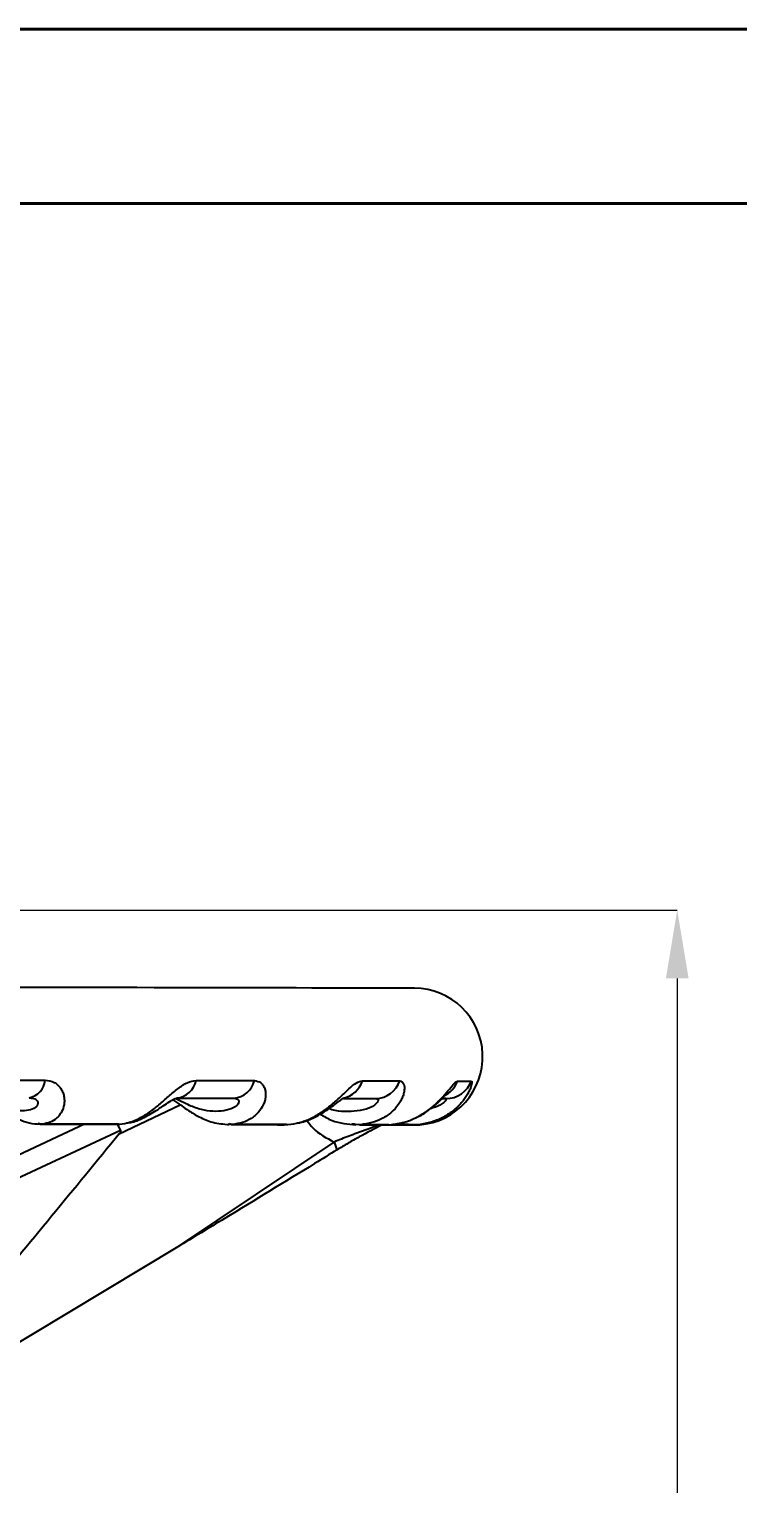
# Model space of a CAD drawing. Header units: millimetres. Extents: x 2404 to 4548, y 1024 to 2541.
# Drawn here: x 3203.6 to 3307.2, y 2327.8 to 2540.6 of the extents above; entities that cross this region are included whole.
import ezdxf

# ---------------------------------------------------------------- set-up
doc = ezdxf.new("R2010")
doc.units = ezdxf.units.MM
for name, color, linetype, lineweight in [('AM_5', 3, 'Continuous', 25), ('AM_BOR', 7, 'Continuous', 50), ('粗实线', 7, 'Continuous', 40)]:
    doc.layers.add(name, color=color, linetype=linetype, lineweight=lineweight)
doc.styles.add('SLDTEXTSTYLE1', font='txt.shx', dxfattribs={"width": 0.7, "bigfont": 'gbcbig.shx'})
doc.dimstyles.new('SLDDIMSTYLE12$0', dxfattribs={"dimtxt": 12, "dimasz": 10, "dimexe": 0, "dimexo": 0.0625, "dimgap": 0.875, "dimtad": 1, "dimdec": 1, "dimlfac": 1.8, "dimrnd": 1e-09, "dimzin": 12, "dimdsep": 46, "dimtxsty": 'SLDTEXTSTYLE1', "dimcen": 0.09, "dimdle": 8.16, "dimclrd": 3, "dimclre": 3, "dimadec": 0, "dimazin": 3, "dimtfac": 1, "dimtdec": 1, "dimtofl": 0, "dimtmove": 0, "dimatfit": 3, "dimfxl": 0, "dimfrac": 2, "dimtolj": 1, "dimlwd": 5, "dimlwe": 5, "dimarcsym": 0})

# ---------------------------------------------------------------- blocks, each defined once
blk = doc.blocks.new('rA3')
at = {"layer": '粗实线'}
for p, q in [((753.384, 421.26), (333.384, 421.26)), ((748.384, 416.26), (358.384, 416.26))]:
    blk.add_line(p, q, dxfattribs=at)
blk = doc.blocks.new('*D68')
at = {"layer": 'AM_5', "color": 3, "lineweight": 5, "transparency": 16777216}
blk.add_line((3114.46, 2411.69), (3298.35, 2411.69), dxfattribs=at)
at = {"layer": 'AM_5', "color": 3, "linetype": 'Continuous', "lineweight": 5, "transparency": 16777216}
for p, q in [((3298.35, 2401.69), (3298.35, 2122.95)), ((3161.53, 2112.95), (3298.35, 2112.95))]:
    blk.add_line(p, q, dxfattribs=at)
at = {"layer": 'AM_5', "color": 3, "transparency": 16777216}
for points in [[(3296.69, 2401.69), (3300.02, 2401.69), (3298.35, 2411.69)], [(3296.69, 2122.95), (3300.02, 2122.95), (3298.35, 2112.95)]]:
    blk.add_solid(points, dxfattribs=at)
at = {"layer": 'Defpoints', "color": 0, "transparency": 16777216}
for p in [(3114.4, 2411.69), (3161.46, 2112.95), (3298.35, 2112.95)]:
    blk.add_point(p, dxfattribs=at)
at = {"layer": 'AM_5', "color": 0, "transparency": 16777216, "insert": (3291.48, 2262.32), "char_height": 12, "attachment_point": 5, "rotation": 90, "style": 'SLDTEXTSTYLE1'}
blk.add_mtext('\\A1;350', dxfattribs=at)

msp = doc.modelspace()

# ---------------------------------------------------------------- linework, layer by layer
at = {"color": 7, "linetype": 'Continuous', "lineweight": 25}
for p, q in [((3225.154, 2384.193), (3233.491, 2384.176)), ((3249.565, 2384.141), (3254.284, 2384.131)), ((3263.936, 2384.111), (3264.532, 2384.11)), ((3264.532, 2384.11), (3263.936, 2384.111)), ((3216.757, 2378.957), (3225.677, 2383.194)), ((3211.663, 2380.372), (3190.824, 2370.663)), ((3216.941, 2379.426), (3192.836, 2368.192)), ((3204.885, 2380.457), (3205.523, 2380.385)), ((3205.377, 2380.376), (3204.885, 2380.457)), ((3216.459, 2380.363), (3216.941, 2379.426)), ((3233.122, 2380.32), (3232.673, 2380.371)), ((3232.812, 2380.397), (3233.299, 2380.33)), ((3233.122, 2380.32), (3232.812, 2380.397)), ((3251.096, 2380.349), (3250.789, 2380.378)), ((3251.274, 2380.333), (3251.096, 2380.349)), ((3251.802, 2380.284), (3251.274, 2380.333)), ((3251.686, 2380.357), (3251.992, 2380.296)), ((3251.802, 2380.284), (3251.686, 2380.357)), ((3257.749, 2380.523), (3259.537, 2380.256)), ((3259.881, 2380.255), (3258.262, 2380.391)), ((3258.582, 2380.343), (3259.108, 2380.342)), ((3259.294, 2380.28), (3259.378, 2380.28)), ((3260.131, 2380.273), (3260.199, 2380.339)), ((3260.199, 2380.339), (3260.314, 2380.285)), ((3225.308, 2362.421), (3248.16, 2377.755)), ((3225.308, 2362.421), (3181.329, 2335.996))]:
    msp.add_line(p, q, dxfattribs=at)
at = {"color": 7, "linetype": 'Continuous', "lineweight": 25, "flags": 128}
for points in [[(3259.924, 2400.255), (3259.736, 2400.256), (3259.171, 2400.257), (3258.23, 2400.259), (3256.917, 2400.262), (3255.234, 2400.266), (3253.185, 2400.27), (3250.775, 2400.275), (3248.01, 2400.281), (3244.896, 2400.288), (3241.439, 2400.295), (3237.65, 2400.303), (3233.536, 2400.312), (3229.107, 2400.322), (3224.373, 2400.332), (3219.346, 2400.343), (3214.038, 2400.354), (3208.46, 2400.366), (3202.627, 2400.378), (3196.551, 2400.391), (3190.247, 2400.405), (3189.86, 2400.406)], [(3259.924, 2400.255), (3259.748, 2400.256), (3259.22, 2400.257), (3258.34, 2400.259), (3257.112, 2400.261), (3255.538, 2400.264), (3253.62, 2400.269), (3251.364, 2400.273), (3248.775, 2400.279), (3245.857, 2400.285), (3242.618, 2400.292), (3239.064, 2400.299), (3235.204, 2400.308), (3231.046, 2400.317), (3226.598, 2400.326), (3221.872, 2400.336), (3216.876, 2400.347), (3211.623, 2400.358), (3206.124, 2400.37), (3200.39, 2400.382)], [(3194.91, 2386.834), (3196.322, 2386.831), (3197.723, 2386.828), (3199.115, 2386.825), (3200.496, 2386.822), (3201.868, 2386.819), (3203.228, 2386.816), (3204.579, 2386.814), (3205.918, 2386.811)], [(3227.989, 2386.764), (3229.102, 2386.761), (3230.201, 2386.759), (3231.287, 2386.757), (3232.36, 2386.754), (3233.419, 2386.752), (3234.464, 2386.75), (3235.496, 2386.748), (3236.514, 2386.746)], [(3252.315, 2386.712), (3253.053, 2386.71), (3253.775, 2386.709), (3254.481, 2386.707), (3255.172, 2386.706), (3255.847, 2386.704), (3256.505, 2386.703), (3257.148, 2386.702), (3257.775, 2386.7)], [(3266.23, 2386.682), (3266.543, 2386.682), (3266.839, 2386.681), (3267.117, 2386.68), (3267.379, 2386.68), (3267.623, 2386.679), (3267.85, 2386.679), (3268.06, 2386.679), (3268.253, 2386.678)], [(3205.17, 2380.372), (3205.826, 2380.37), (3206.479, 2380.369), (3207.129, 2380.367), (3207.775, 2380.366), (3208.419, 2380.365), (3209.059, 2380.363), (3209.696, 2380.362), (3210.329, 2380.361)], [(3210.329, 2380.361), (3211.109, 2380.359), (3211.884, 2380.357), (3212.654, 2380.356), (3213.419, 2380.354), (3214.179, 2380.352), (3214.933, 2380.351), (3215.682, 2380.349), (3216.426, 2380.348)], [(3233.094, 2380.312), (3233.871, 2380.31), (3234.93, 2380.308), (3235.969, 2380.306), (3236.987, 2380.304), (3237.985, 2380.302), (3238.962, 2380.3), (3239.918, 2380.298), (3240.853, 2380.296)], [(3251.926, 2380.272), (3251.953, 2380.272), (3252.55, 2380.271), (3253.123, 2380.27), (3253.674, 2380.268), (3254.202, 2380.267), (3254.707, 2380.266), (3255.189, 2380.265), (3255.648, 2380.264)], [(3256.476, 2380.263), (3256.897, 2380.262), (3257.807, 2380.26), (3258.553, 2380.258), (3259.134, 2380.257), (3259.549, 2380.256), (3259.569, 2380.256)], [(3259.53, 2380.256), (3259.612, 2380.256), (3259.684, 2380.256), (3259.744, 2380.256), (3259.793, 2380.255), (3259.832, 2380.255), (3259.859, 2380.255), (3259.876, 2380.255), (3259.881, 2380.255)]]:
    msp.add_lwpolyline(points, dxfattribs=at)
at = {"color": 7, "linetype": 'Continuous', "lineweight": 25}
for centre, radius, start, end in [((3259.903, 2390.255), 10, 274.38231, 89.87751), ((3203.05, 2387.072), 2.88, 280.39224, 354.78917), ((3224.855, 2387.372), 3.193, 275.38119, 349.01323), ((3233.264, 2387.505), 3.338, 273.90363, 346.83852), ((3248.756, 2387.851), 3.737, 281.75509, 342.25437), ((3254.216, 2387.88), 3.75, 271.03871, 341.65604), ((3262.513, 2388.07), 3.968, 294.95163, 339.53502), ((3264.534, 2388.087), 3.978, 269.96866, 339.24884), ((3259.903, 2390.255), 10, 269.87751, 273.21723), ((3244.982, 2375.858), 3.702, 11.90683, 30.83204)]:
    msp.add_arc(centre, radius, start, end, dxfattribs=at)
for points, knots in [([(3205.918, 2386.811), (3206.385, 2386.744), (3207.081, 2386.644), (3207.784, 2386.108), (3208.201, 2385.62), (3208.503, 2385.051), (3208.681, 2384.452), (3208.744, 2383.832), (3208.684, 2383.044), (3208.427, 2382.303), (3208.008, 2381.662), (3207.485, 2381.11), (3206.683, 2380.583), (3205.916, 2380.452), (3205.523, 2380.385)], [0, 0, 0, 0, 0.1244795, 0.1858912, 0.249872, 0.3110952, 0.3752088, 0.436224, 0.5001105, 0.6195221, 0.6833857, 0.7502835, 0.8719702, 1, 1, 1, 1]), ([(3216.826, 2380.362), (3217.306, 2380.431), (3218.242, 2380.565), (3219.715, 2381.196), (3220.923, 2381.942), (3221.875, 2382.654), (3222.568, 2383.215), (3223.255, 2383.804), (3224.182, 2384.619), (3225.327, 2385.6), (3226.71, 2386.559), (3227.563, 2386.695), (3227.989, 2386.764)], [0, 0, 0, 0, 0.1280123, 0.2496484, 0.3801598, 0.4412035, 0.4997139, 0.5635725, 0.6245757, 0.7496418, 0.8750168, 1, 1, 1, 1]), ([(3236.514, 2386.746), (3236.857, 2386.679), (3237.369, 2386.581), (3237.818, 2386.051), (3238.05, 2385.568), (3238.166, 2385.003), (3238.165, 2384.409), (3238.05, 2383.793), (3237.76, 2383.008), (3237.275, 2382.268), (3236.627, 2381.628), (3235.874, 2381.074), (3234.785, 2380.541), (3233.803, 2380.402), (3233.299, 2380.33)], [0, 0, 0, 0, 0.1244747, 0.1859038, 0.2498832, 0.3111024, 0.3751949, 0.4362198, 0.5001014, 0.6195285, 0.6833831, 0.7502623, 0.8718892, 1, 1, 1, 1]), ([(3241.411, 2380.315), (3241.978, 2380.388), (3243.083, 2380.531), (3244.756, 2381.169), (3246.077, 2381.917), (3247.077, 2382.628), (3247.784, 2383.188), (3248.459, 2383.774), (3249.335, 2384.585), (3250.341, 2385.558), (3251.436, 2386.508), (3252.023, 2386.644), (3252.315, 2386.712)], [0, 0, 0, 0, 0.12809559, 0.24966876, 0.38015048, 0.4411948, 0.49971785, 0.5635707, 0.62458364, 0.74964208, 0.87501071, 1, 1, 1, 1]), ([(3257.775, 2386.7), (3257.973, 2386.635), (3258.268, 2386.538), (3258.436, 2386.015), (3258.468, 2385.537), (3258.393, 2384.978), (3258.215, 2384.388), (3257.93, 2383.776), (3257.435, 2382.996), (3256.756, 2382.258), (3255.926, 2381.616), (3254.998, 2381.06), (3253.7, 2380.521), (3252.571, 2380.372), (3251.992, 2380.296)], [0, 0, 0, 0, 0.124469, 0.1859179, 0.249896, 0.31111, 0.3751779, 0.4362152, 0.5000928, 0.6195356, 0.6833787, 0.7502352, 0.8717997, 1, 1, 1, 1]), ([(3256.355, 2380.289), (3256.968, 2380.367), (3258.162, 2380.52), (3259.913, 2381.166), (3261.253, 2381.917), (3262.229, 2382.627), (3262.898, 2383.185), (3263.514, 2383.768), (3264.276, 2384.575), (3265.073, 2385.54), (3265.807, 2386.48), (3266.089, 2386.615), (3266.23, 2386.682)], [0, 0, 0, 0, 0.1281848, 0.2496943, 0.3801403, 0.4411842, 0.4997204, 0.5635686, 0.6245937, 0.7496429, 0.875004, 1, 1, 1, 1]), ([(3268.253, 2386.678), (3268.293, 2386.612), (3268.373, 2386.479), (3268.147, 2385.703), (3267.806, 2384.977), (3267.464, 2384.391), (3267.031, 2383.784), (3266.364, 2383.007), (3265.54, 2382.271), (3264.585, 2381.629), (3263.546, 2381.071), (3262.129, 2380.525), (3260.93, 2380.367), (3260.314, 2380.285)], [0, 0, 0, 0, 0.1245156, 0.2495944, 0.3108279, 0.374896, 0.4359736, 0.4998758, 0.6193832, 0.6832396, 0.7500985, 0.8716543, 1, 1, 1, 1]), ([(3203.57, 2384.239), (3203.819, 2384.215), (3204.319, 2384.167), (3204.784, 2383.807), (3204.892, 2383.366), (3204.609, 2382.836), (3203.801, 2382.413), (3202.603, 2382.257), (3201.266, 2382.415), (3200.023, 2382.844), (3198.908, 2383.382), (3198.017, 2383.827), (3197.13, 2384.183), (3196.591, 2384.231), (3196.321, 2384.255)], [0, 0, 0, 0, 0.0625764, 0.1252848, 0.1848997, 0.2501233, 0.3749307, 0.5001323, 0.6253324, 0.7502715, 0.8127295, 0.8750555, 0.937394, 1, 1, 1, 1]), ([(3196.337, 2384.255), (3196.437, 2384.247), (3196.627, 2384.231), (3197.055, 2384.084), (3197.576, 2383.828), (3198.285, 2383.4), (3199.102, 2382.841), (3200.414, 2381.947), (3201.875, 2381.106), (3203.644, 2380.484), (3204.661, 2380.411), (3205.203, 2380.372)], [0, 0, 0, 0, 0.0777037, 0.1483677, 0.214032, 0.2764184, 0.3843681, 0.4692883, 0.6935309, 0.8367965, 1, 1, 1, 1]), ([(3217.827, 2380.556), (3218.104, 2380.586), (3218.963, 2380.68), (3220.528, 2381.377), (3222.02, 2382.259), (3223.256, 2383.101), (3224.008, 2383.607), (3224.627, 2383.969), (3225.053, 2384.169), (3225.393, 2384.265), (3225.513, 2384.243), (3225.576, 2384.231)], [0, 0, 0, 0, 0.0899247, 0.2789122, 0.5096722, 0.5968017, 0.7160872, 0.7813852, 0.8495991, 0.9218501, 1, 1, 1, 1]), ([(3224.592, 2383.941), (3224.609, 2383.931), (3224.743, 2383.849), (3225.201, 2383.538), (3225.957, 2382.992), (3227.05, 2382.227), (3228.55, 2381.342), (3230.533, 2380.509), (3232.014, 2380.382), (3232.818, 2380.313)], [0, 0, 0, 0, 0.011447, 0.0948112, 0.1948902, 0.3296954, 0.5082648, 0.7331009, 1, 1, 1, 1]), ([(3233.491, 2384.176), (3233.677, 2384.152), (3234.048, 2384.103), (3234.287, 2383.744), (3234.162, 2383.303), (3233.584, 2382.774), (3232.44, 2382.352), (3230.88, 2382.197), (3229.216, 2382.356), (3227.752, 2382.783), (3226.553, 2383.326), (3225.692, 2383.755), (3225.139, 2384.041), (3224.906, 2384.081), (3224.892, 2384.084)], [0, 0, 0, 0, 0.066471, 0.1330822, 0.1964075, 0.2656904, 0.3982655, 0.5312595, 0.6642517, 0.7969668, 0.863312, 0.929517, 0.9957353, 1, 1, 1, 1]), ([(3242.699, 2380.538), (3242.875, 2380.557), (3243.683, 2380.644), (3245.251, 2381.311), (3246.853, 2382.227), (3248.128, 2383.149), (3248.837, 2383.694), (3249.311, 2384.047), (3249.55, 2384.21), (3249.563, 2384.22), (3249.568, 2384.225)], [0, 0, 0, 0, 0.0570143, 0.2628766, 0.5254855, 0.6283987, 0.7703269, 0.848121, 0.9294361, 1, 1, 1, 1]), ([(3254.284, 2384.131), (3254.393, 2384.108), (3254.611, 2384.06), (3254.608, 2383.701), (3254.258, 2383.26), (3253.423, 2382.733), (3252.021, 2382.307), (3250.208, 2382.168), (3248.639, 2382.252), (3247.706, 2382.537), (3247.398, 2382.631)], [0, 0, 0, 0, 0.0910879, 0.1823679, 0.2691451, 0.3640862, 0.5457592, 0.7280061, 0.9102507, 1, 1, 1, 1]), ([(3259.98, 2381.263), (3260.081, 2381.299), (3260.797, 2381.556), (3261.869, 2382.302), (3263.071, 2383.251), (3263.808, 2383.968), (3264.11, 2384.295), (3264.21, 2384.416), (3264.183, 2384.421), (3264.175, 2384.423)], [0, 0, 0, 0, 0.04742638, 0.33805218, 0.580682, 0.7823519, 0.87500407, 0.96508418, 1, 1, 1, 1]), ([(3264.532, 2384.11), (3264.556, 2384.086), (3264.605, 2384.039), (3264.362, 2383.679), (3263.806, 2383.245), (3263.083, 2382.844), (3262.493, 2382.702), (3262.227, 2382.638)], [0, 0, 0, 0, 0.2059324, 0.4122991, 0.608486, 0.8231296, 1, 1, 1, 1]), ([(3246.104, 2381.866), (3246.684, 2381.515), (3248.285, 2380.546), (3250.157, 2380.38), (3251.35, 2380.273)], [0, 0, 0, 0, 0.3626362, 1, 1, 1, 1]), ([(3216.657, 2380.353), (3214.845, 2380.356), (3211.217, 2380.364), (3207.325, 2380.372), (3205.377, 2380.376)], [0, 0, 0, 0, 0.499408, 1, 1, 1, 1]), ([(3205.523, 2380.385), (3207.471, 2380.381), (3211.371, 2380.373), (3215.006, 2380.366), (3216.826, 2380.362)], [0, 0, 0, 0, 0.4994067, 1, 1, 1, 1]), ([(3216.941, 2379.426), (3216.947, 2379.407), (3216.961, 2379.361), (3216.948, 2379.263), (3216.884, 2379.121), (3216.806, 2379.02), (3216.757, 2378.957)], [0, 0, 0, 0, 0.1147934, 0.2642503, 0.5426543, 1, 1, 1, 1]), ([(3241.221, 2380.304), (3239.954, 2380.306), (3237.418, 2380.311), (3234.555, 2380.317), (3233.122, 2380.32)], [0, 0, 0, 0, 0.4994071, 1, 1, 1, 1]), ([(3233.299, 2380.33), (3234.732, 2380.327), (3237.6, 2380.322), (3240.14, 2380.317), (3241.411, 2380.315)], [0, 0, 0, 0, 0.4994057, 1, 1, 1, 1]), ([(3244.168, 2380.946), (3244.46, 2380.563), (3245.527, 2379.16), (3247.052, 2378.346), (3248.16, 2377.755)], [0, 0, 0, 0, 0.2731725, 1, 1, 1, 1]), ([(3254.807, 2380.27), (3253.699, 2379.861), (3251.835, 2379.171), (3249.586, 2378.349), (3248.52, 2377.905), (3248.16, 2377.755)], [0, 0, 0, 0, 0.492155, 0.828466, 1, 1, 1, 1]), ([(3255.242, 2380.293), (3254.115, 2379.707), (3252.433, 2378.833), (3250.183, 2377.573), (3249.135, 2376.942), (3248.603, 2376.622)], [0, 0, 0, 0, 0.49999808, 0.74615361, 1, 1, 1, 1]), ([(3256.162, 2380.277), (3255.528, 2380.278), (3254.258, 2380.28), (3252.621, 2380.283), (3251.802, 2380.284)], [0, 0, 0, 0, 0.4994059, 1, 1, 1, 1]), ([(3251.992, 2380.296), (3252.81, 2380.295), (3254.449, 2380.292), (3255.719, 2380.29), (3256.355, 2380.289)], [0, 0, 0, 0, 0.4994045, 1, 1, 1, 1]), ([(3260.131, 2380.273), (3259.21, 2380.226), (3258.281, 2380.18), (3257.429, 2380.486), (3257.422, 2380.489)], [0, 0, 0, 0, 0.99151689, 1, 1, 1, 1]), ([(3259.543, 2380.279), (3259.708, 2380.278), (3259.952, 2380.278), (3260.048, 2380.277), (3260.08, 2380.277)], [0, 0, 0, 0, 0.67522146, 1, 1, 1, 1]), ([(3260.467, 2380.274), (3260.478, 2380.274), (3260.524, 2380.273), (3260.301, 2380.273), (3260.131, 2380.273)], [0, 0, 0, 0, 0.2371963, 1, 1, 1, 1]), ([(3260.314, 2380.285), (3260.536, 2380.285), (3260.772, 2380.285), (3260.677, 2380.286), (3260.671, 2380.286)], [0, 0, 0, 0, 0.9381848, 1, 1, 1, 1]), ([(3216.757, 2378.957), (3210.163, 2370.919), (3198.388, 2356.566), (3186.542, 2342.282), (3181.329, 2335.996)], [0, 0, 0, 0, 0.5600004, 1, 1, 1, 1]), ([(3248.603, 2376.622), (3247.513, 2375.951), (3242.06, 2372.597), (3234.29, 2367.861), (3227.58, 2363.797), (3225.308, 2362.421)], [0, 0, 0, 0, 0.1418804, 0.7094415, 1, 1, 1, 1])]:
    msp.add_open_spline(points, degree=3, knots=knots, dxfattribs=at)

# ---------------------------------------------------------------- block references
at = {"layer": 'AM_BOR', "xscale": 5.104687500000001, "yscale": 5.104687500000001, "zscale": 5.104687500000001}
msp.add_blockref('rA3', (702.104, 390.154), dxfattribs=at)

# ---------------------------------------------------------------- dimensions: what is measured, and where the dimension line sits
at = {"layer": 'AM_5'}
dim = msp.add_linear_dim(base=(3298.352, 2112.945), p1=(3114.397, 2411.686), p2=(3161.464, 2112.945), angle=90, text='350', dimstyle='SLDDIMSTYLE12$0', override={"dimlfac": 1, "dimpost": ''}, dxfattribs=at)
dim.commit()
dim.dimension.update_dxf_attribs({"geometry": '*D68', "text_midpoint": (3291.477, 2262.316)})

doc.saveas('drawing.dxf')
